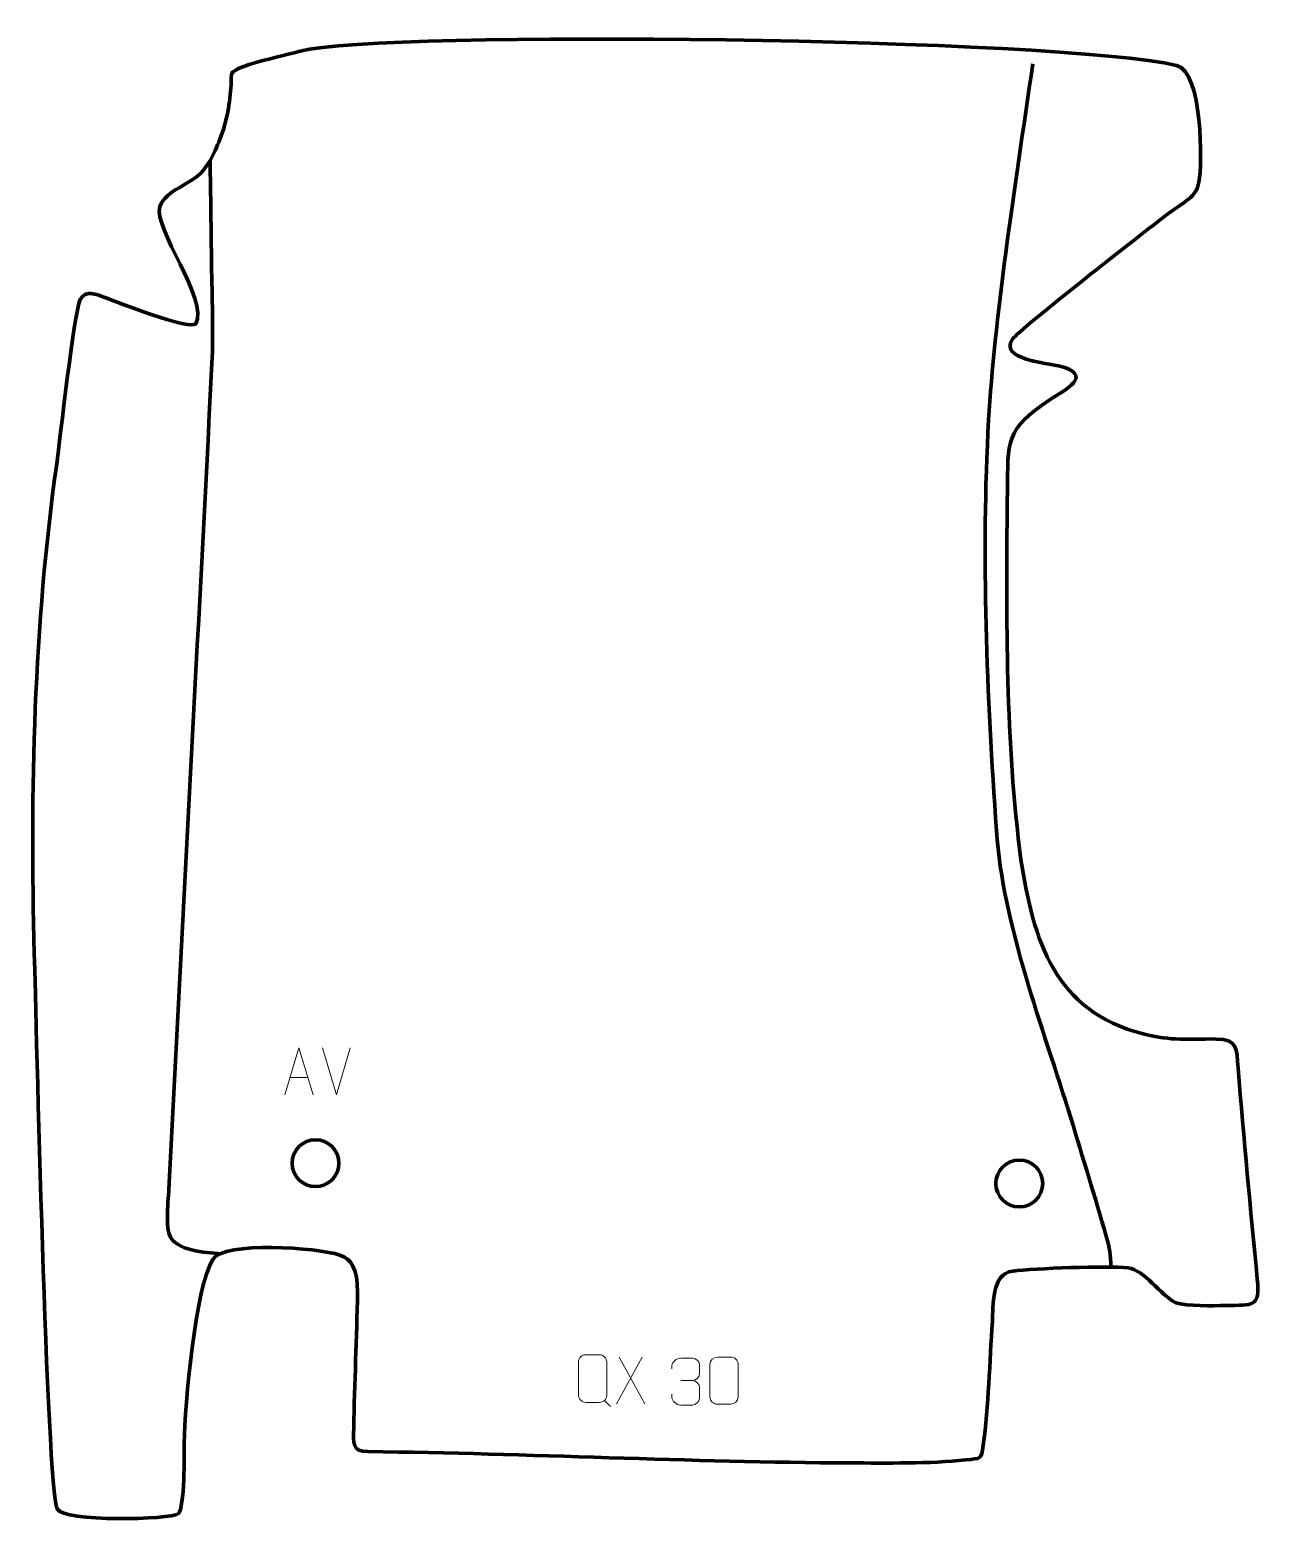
# Model space of a CAD drawing. Header units: millimetres. Extents: x -579 to 77, y -31 to 763.
import ezdxf

# ---------------------------------------------------------------- set-up
doc = ezdxf.new("R2010")
doc.units = ezdxf.units.MM
doc.header["$MEASUREMENT"] = 0
doc.layers.add('layer 2', color=7, linetype='Continuous')
doc.layers.add('layer 3', color=7, linetype='Continuous')

msp = doc.modelspace()

# ---------------------------------------------------------------- linework, layer by layer
at = {"layer": 'layer 2', "color": 142, "lineweight": 200}
for centre in [(-426.5369, 159.7564), (-51.6224, 148.9088)]:
    msp.add_ellipse(centre, major_axis=(0, 12.5), ratio=1, dxfattribs=at)
at = {"layer": 'layer 2', "color": 140, "lineweight": 158}
for points in [[(-44.4424, 745.2398), (-54.3442, 677.4846), (-65.0314, 607.7445), (-67.9671, 555.7249), (-67.9671, 555.7249), (-72.0629, 483.15), (-68.8494, 409.0537), (-63.8203, 336.8344), (-63.8203, 336.8344), (-60.3458, 286.9399), (-39.2101, 232.3479), (-24.1701, 183.8357), (-24.1701, 183.8357), (-17.9455, 162.9627), (-11.292, 141.7665), (-5.3443, 120.8744), (-5.3443, 120.8744), (-3.3476, 113.8608), (-3.134, 111.5773), (-2.8027, 104.3557)], [(-477.1352, 111.5322), (-485.1313, 112.2997), (-500.8555, 112.7779), (-504.2934, 121.4936), (-504.2934, 121.4936), (-506.5503, 127.2149), (-504.7391, 142.4761), (-504.39, 149.3858), (-504.39, 149.3858), (-497.0399, 294.8649), (-489.0948, 440.3107), (-481.6881, 585.7796), (-481.6881, 585.7796), (-480.8361, 602.5145), (-481.6781, 621.3877), (-481.9029, 638.3363), (-481.9029, 638.3363), (-482.1486, 656.8603), (-482.3944, 675.3843), (-482.6401, 693.9083)]]:
    msp.add_open_spline(points, degree=3, knots=[0, 0, 0, 0, 0.16666667, 0.16666667, 0.16666667, 0.16666667, 0.33333333, 0.33333333, 0.33333333, 0.33333333, 0.5, 0.5, 0.5, 0.5, 0.66666667, 0.66666667, 0.66666667, 0.66666667, 1, 1, 1, 1], dxfattribs=at)
at = {"layer": 'layer 3', "color": 242, "lineweight": 158}
msp.add_open_spline([(44.0922, 682.3346), (42.4446, 673.7648), (36.743, 672.4454), (26.0816, 664.2974), (26.0816, 664.2974), (15.9115, 656.4809), (-51.8422, 603.6411), (-55.2686, 598.6687), (-55.2686, 598.6687), (-62.6736, 587.923), (-36.3699, 585.8462), (-30.744, 584.433), (-30.744, 584.433), (-10.8894, 579.4455), (-27.4092, 571.7136), (-35.6669, 566.1703), (-35.6669, 566.1703), (-59.1435, 550.4108), (-57.685, 544.6291), (-57.9698, 517.1897), (-57.9698, 517.1897), (-57.9698, 517.1897), (-58.0167, 512.676), (-58.0167, 512.676), (-58.0167, 512.676), (-58.6814, 449.9288), (-58.9771, 383.5906), (-50.7259, 321.3836), (-50.7259, 321.3836), (-43.983, 277.9938), (-33.0155, 241.0468), (14.299, 228.5679), (14.299, 228.5679), (30.3365, 224.6858), (37.4951, 226.0113), (53.1484, 225.8782), (53.1484, 225.8782), (64.7891, 225.7792), (64.0513, 220.8108), (64.9076, 210.4092), (64.9076, 210.4092), (68.0057, 172.8009), (71.4307, 135.4332), (75.1583, 97.8839), (75.1583, 97.8839), (76.6712, 82.6444), (72.953, 84.2707), (58.2643, 83.954), (58.2643, 83.954), (51.4373, 83.8069), (37.8781, 83.4387), (31.666, 85.3779), (31.666, 85.3779), (23.88, 89.4065), (14.5692, 103.1327), (6.3325, 103.9507), (6.3325, 103.9507), (-5.4799, 105.1238), (-43.2785, 103.7098), (-55.1367, 102.2407), (-55.1367, 102.2407), (-66.7051, 100.8067), (-65.3826, 83.7908), (-65.9825, 75.3962), (-65.9825, 75.3962), (-67.4464, 54.0996), (-67.921, 30.3439), (-70.8662, 9.46), (-70.8662, 9.46), (-71.9459, 1.8041), (-72.1266, 2.5649), (-80.1849, 1.6827), (-80.1849, 1.6827), (-98.9145, -0.3676), (-122.7707, 0.0258), (-141.7327, 0.0951), (-141.7327, 0.0951), (-227.4388, 0.4079), (-312.9226, 5.1877), (-398.4803, 6.0859), (-398.4803, 6.0859), (-407.231, 6.1694), (-406.3069, 10.531), (-406.1568, 18.5921), (-406.1568, 18.5921), (-405.7094, 42.6311), (-404.6126, 66.8062), (-404.1401, 90.9295), (-404.1401, 90.9295), (-404.1439, 103.822), (-407.4162, 108.7282), (-413.637, 110.8231), (-413.637, 110.8231), (-425.18, 114.7105), (-475.3666, 118.4946), (-481.4373, 108.2784), (-481.4373, 108.2784), (-490.3513, 93.2768), (-496.3235, 30.9422), (-496.4172, 10.7962), (-496.4172, 10.7962), (-496.4427, 5.3258), (-496.1622, -23.9736), (-499.5879, -26.8857), (-499.5879, -26.8857), (-503.5937, -30.2911), (-561.0591, -31.4669), (-564.1281, -24.4264), (-564.1281, -24.4264), (-569.7303, -11.5753), (-575.3878, 237.5965), (-576.3072, 271.1925), (-576.3072, 271.1925), (-578.6873, 358.1659), (-576.5208, 446.0936), (-564.3809, 532.2316), (-564.3809, 532.2316), (-562.5216, 545.4239), (-555.4014, 611.4082), (-551.8055, 619.8059), (-551.8055, 619.8059), (-548.7025, 625.096), (-543.6246, 622.5947), (-538.8097, 620.8712), (-538.8097, 620.8712), (-531.9491, 618.3417), (-494.5838, 603.4778), (-490.2261, 606.8135), (-490.2261, 606.8135), (-483.2285, 619.6525), (-513.2544, 657.9044), (-509.3835, 669.2694), (-509.3835, 669.2694), (-506.3199, 678.264), (-492.8902, 680.7192), (-486.3754, 688.4878), (-486.3754, 688.4878), (-481.2562, 694.5922), (-478.0076, 703.4584), (-475.4178, 710.8773), (-475.4178, 710.8773), (-472.6477, 720.3746), (-471.4878, 729.9584), (-471.3402, 739.5786), (-471.3402, 739.5786), (-471.28, 743.5036), (-451.5624, 747.7796), (-434.7795, 752.0093), (-434.7795, 752.0093), (-389.5692, 763.4036), (-30.3705, 759.1073), (32.1901, 744.4339), (32.1901, 744.4339), (46.0181, 741.1906), (45.9318, 691.9033), (44.0922, 682.3346)], degree=3, knots=[0, 0, 0, 0, 0.025, 0.025, 0.025, 0.025, 0.05, 0.05, 0.05, 0.05, 0.075, 0.075, 0.075, 0.075, 0.1, 0.1, 0.1, 0.1, 0.125, 0.125, 0.125, 0.125, 0.15, 0.15, 0.15, 0.15, 0.175, 0.175, 0.175, 0.175, 0.2, 0.2, 0.2, 0.2, 0.225, 0.225, 0.225, 0.225, 0.25, 0.25, 0.25, 0.25, 0.275, 0.275, 0.275, 0.275, 0.3, 0.3, 0.3, 0.3, 0.325, 0.325, 0.325, 0.325, 0.35, 0.35, 0.35, 0.35, 0.375, 0.375, 0.375, 0.375, 0.4, 0.4, 0.4, 0.4, 0.425, 0.425, 0.425, 0.425, 0.45, 0.45, 0.45, 0.45, 0.475, 0.475, 0.475, 0.475, 0.5, 0.5, 0.5, 0.5, 0.525, 0.525, 0.525, 0.525, 0.55, 0.55, 0.55, 0.55, 0.575, 0.575, 0.575, 0.575, 0.6, 0.6, 0.6, 0.6, 0.625, 0.625, 0.625, 0.625, 0.65, 0.65, 0.65, 0.65, 0.675, 0.675, 0.675, 0.675, 0.7, 0.7, 0.7, 0.7, 0.725, 0.725, 0.725, 0.725, 0.75, 0.75, 0.75, 0.75, 0.775, 0.775, 0.775, 0.775, 0.8, 0.8, 0.8, 0.8, 0.825, 0.825, 0.825, 0.825, 0.85, 0.85, 0.85, 0.85, 0.875, 0.875, 0.875, 0.875, 0.9, 0.9, 0.9, 0.9, 0.925, 0.925, 0.925, 0.925, 0.95, 0.95, 0.95, 0.95, 1, 1, 1, 1], dxfattribs=at)
at = {"layer": 'layer 3', "color": 250, "lineweight": 9}
for points, knots in [([(-442.7764, 196.2008), (-442.7764, 196.2008), (-435.4054, 221.1543), (-435.4054, 221.1543), (-435.4054, 221.1543), (-435.4054, 221.1543), (-427.8355, 196.2008), (-427.8355, 196.2008)], [0, 0, 0, 0, 0.33333333, 0.33333333, 0.33333333, 0.33333333, 1, 1, 1, 1]), ([(-282.4783, 57.7043), (-280.1105, 57.7043), (-277.7425, 57.7043), (-275.3745, 57.7043), (-275.3745, 57.7043), (-273.3927, 57.7405), (-271.3654, 56.222), (-271.3383, 53.7404), (-271.3383, 53.7404), (-271.3386, 47.8898), (-271.3386, 42.0389), (-271.3383, 36.1875), (-271.3383, 36.1875), (-271.4805, 33.8222), (-273.188, 32.3159), (-275.3745, 32.3049), (-275.3745, 32.3049), (-277.7485, 32.3054), (-280.1223, 32.3054), (-282.4958, 32.3049), (-282.4958, 32.3049), (-284.4557, 32.1977), (-286.4635, 34.1162), (-286.452, 36.1699), (-286.452, 36.1699), (-286.4517, 42.0439), (-286.4517, 47.9177), (-286.452, 53.7911), (-286.452, 53.7911), (-286.4477, 55.9677), (-284.6695, 57.718), (-282.4783, 57.7043)], [0, 0, 0, 0, 0.11111111, 0.11111111, 0.11111111, 0.11111111, 0.22222222, 0.22222222, 0.22222222, 0.22222222, 0.33333333, 0.33333333, 0.33333333, 0.33333333, 0.44444444, 0.44444444, 0.44444444, 0.44444444, 0.55555556, 0.55555556, 0.55555556, 0.55555556, 0.66666667, 0.66666667, 0.66666667, 0.66666667, 0.77777778, 0.77777778, 0.77777778, 0.77777778, 1, 1, 1, 1]), ([(-236.665, 50.1573), (-236.665, 50.1573), (-236.665, 52.0145), (-236.665, 52.0145), (-236.665, 52.0145), (-236.6793, 53.7564), (-234.0148, 55.8745), (-231.9557, 55.8518), (-231.9557, 55.8518), (-229.8916, 55.8518), (-227.8276, 55.8518), (-225.7639, 55.8518), (-225.7639, 55.8518), (-223.5694, 55.8606), (-221.9711, 54.0138), (-221.9267, 52.1017), (-221.9267, 52.1017), (-221.9271, 50.6666), (-221.9271, 49.2315), (-221.9267, 47.796), (-221.9267, 47.796), (-221.9753, 46.1425), (-223.5779, 43.9125), (-225.7762, 43.9225), (-225.7762, 43.9225), (-223.5725, 43.9113), (-221.9645, 42.1081), (-221.9105, 40.0486), (-221.9105, 40.0486), (-221.9109, 38.2639), (-221.9109, 36.4792), (-221.9105, 34.6941), (-221.9105, 34.6941), (-221.9004, 32.6327), (-223.9553, 30.8696), (-225.7762, 30.8777), (-225.7762, 30.8777), (-227.8415, 30.878), (-229.9067, 30.878), (-231.9723, 30.8777), (-231.9723, 30.8777), (-234.1409, 30.8892), (-236.6719, 33.2894), (-236.6905, 34.7512), (-236.6905, 34.7512), (-236.6905, 34.7512), (-236.6905, 36.6598), (-236.6905, 36.6598)], [0, 0, 0, 0, 0.07692308, 0.07692308, 0.07692308, 0.07692308, 0.15384615, 0.15384615, 0.15384615, 0.15384615, 0.23076923, 0.23076923, 0.23076923, 0.23076923, 0.30769231, 0.30769231, 0.30769231, 0.30769231, 0.38461538, 0.38461538, 0.38461538, 0.38461538, 0.46153846, 0.46153846, 0.46153846, 0.46153846, 0.53846154, 0.53846154, 0.53846154, 0.53846154, 0.61538462, 0.61538462, 0.61538462, 0.61538462, 0.69230769, 0.69230769, 0.69230769, 0.69230769, 0.76923077, 0.76923077, 0.76923077, 0.76923077, 0.84615385, 0.84615385, 0.84615385, 0.84615385, 1, 1, 1, 1]), ([(-212.4378, 56.4114), (-210.0717, 56.4114), (-207.7052, 56.4114), (-205.3387, 56.4114), (-205.3387, 56.4114), (-203.3582, 56.447), (-201.3322, 54.9527), (-201.3051, 52.5106), (-201.3051, 52.5106), (-201.3055, 46.7532), (-201.3055, 40.9954), (-201.3051, 35.2372), (-201.3051, 35.2372), (-201.4472, 32.9096), (-203.1536, 31.4273), (-205.3387, 31.4165), (-205.3387, 31.4165), (-207.7111, 31.4169), (-210.0835, 31.4169), (-212.4555, 31.4165), (-212.4555, 31.4165), (-214.414, 31.3109), (-216.4204, 33.1988), (-216.409, 35.2198), (-216.409, 35.2198), (-216.4086, 41.0004), (-216.4086, 46.7807), (-216.409, 52.5605), (-216.409, 52.5605), (-216.4047, 54.7025), (-214.6276, 56.425), (-212.4378, 56.4114)], [0, 0, 0, 0, 0.11111111, 0.11111111, 0.11111111, 0.11111111, 0.22222222, 0.22222222, 0.22222222, 0.22222222, 0.33333333, 0.33333333, 0.33333333, 0.33333333, 0.44444444, 0.44444444, 0.44444444, 0.44444444, 0.55555556, 0.55555556, 0.55555556, 0.55555556, 0.66666667, 0.66666667, 0.66666667, 0.66666667, 0.77777778, 0.77777778, 0.77777778, 0.77777778, 1, 1, 1, 1])]:
    msp.add_open_spline(points, degree=3, knots=knots, dxfattribs=at)
for points in [[(-415.4169, 196.1935), (-415.4169, 196.1935), (-422.7387, 221.1471), (-422.7387, 221.1471)], [(-408.095, 221.1471), (-408.095, 221.1471), (-415.4168, 196.1935), (-415.4168, 196.1935)], [(-440.0538, 205.4502), (-440.0538, 205.4502), (-430.5581, 205.4502), (-430.5581, 205.4502)], [(-252.4793, 56.4273), (-252.4793, 56.4273), (-266.2199, 31.5315), (-266.2199, 31.5315)], [(-264.7653, 56.4273), (-264.7653, 56.4273), (-251.0247, 31.4738), (-251.0247, 31.4738)], [(-231.9553, 43.9121), (-231.9553, 43.9121), (-225.7589, 43.9121), (-225.7589, 43.9121)], [(-272.5482, 33.4029), (-272.5482, 33.4029), (-269.338, 30.196), (-269.338, 30.196)]]:
    msp.add_open_spline(points, degree=3, dxfattribs=at)

doc.saveas('drawing.dxf')
